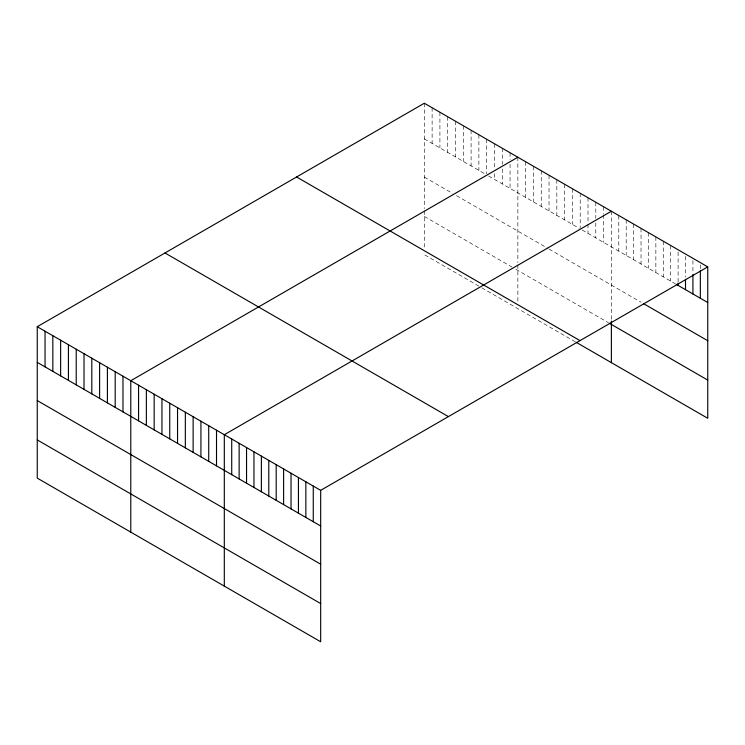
<?xml version="1.0" encoding="UTF-8"?>
<svg xmlns="http://www.w3.org/2000/svg" width="745" height="745" viewBox="0 0 745 745"><rect width="100%" height="100%" fill="white"/><g stroke="black" fill="none" stroke-linecap="round" stroke-linejoin="round"><path stroke-width="0.56" stroke-dasharray="3.73 2.79" d="M424.324 138.896L485.703 174.33M488.627 176.016L579.238 228.324M582.162 230.019L675.324 283.798M424.324 177.087L452.578 193.402M456.48 195.656L548.059 248.523M549.037 249.091L641.035 302.209M424.324 216.45L512.011 267.073M515.913 269.317L608.46 322.762M478.886 286.145L424.324 254.65L424.324 252.462M481.81 287.831L575.336 341.834M700.337 264.894L700.337 269.494M692.925 260.62L692.925 273.266M685.512 256.336L685.512 277.038M678.099 252.061L678.099 281.955M670.686 245.478L670.686 281.126M663.274 241.194L663.274 276.842M655.861 236.919L655.861 272.568M648.448 232.636L648.448 268.284M641.035 228.361L641.035 264.009M633.622 224.077L633.622 259.726M626.21 219.803L626.21 255.451M618.797 215.519L618.797 251.167M611.384 211.245L611.384 319.95M603.59 206.738L603.59 213.638M603.59 214.793L603.59 242.386M595.795 202.24L595.795 218.341M595.795 222.941L595.795 237.888M588.001 197.742L588.001 223.044M588.001 224.189L588.001 233.39M580.206 193.244L580.206 227.737M572.411 188.746L572.411 224.394M564.617 184.239L564.617 219.887M556.832 179.741L556.832 215.389M549.037 175.243L549.037 210.891M541.243 170.745L541.243 206.393M533.448 166.237L533.448 201.886M525.653 161.74L525.653 197.388M517.859 157.242L517.859 262.575M517.859 264.829L517.859 303.187M510.064 152.744L510.064 159.644M510.064 164.245L510.064 188.392M502.27 148.246L502.27 164.338M502.27 168.938L502.27 183.894M494.475 143.738L494.475 169.041M494.475 173.641L494.475 179.387M486.681 139.241L486.681 173.743M478.886 134.743L478.886 170.391M471.091 130.245L471.091 165.893M463.297 125.747L463.297 161.395M455.502 121.239L455.502 156.888M447.708 116.742L447.708 152.39M439.913 112.244L439.913 147.892M432.119 107.746L432.119 143.394M424.324 103.238L424.324 208.572M424.324 210.826L424.324 247.005"/><path stroke-width="1.12" d="M707.75 266.878L320.676 490.35L320.676 641.762L37.25 478.122L37.25 326.72L424.324 103.238L707.75 266.878L707.75 418.28L576.313 342.393M517.859 157.242L130.775 380.723L130.775 532.126M611.384 211.245L224.31 434.717L224.31 586.119M676.246 284.339L707.75 302.526M643.82 303.811L707.75 340.726M609.438 323.321L707.75 380.08M296.594 176.993L580.01 340.623M164.99 252.974L448.406 416.604M37.25 326.72L320.676 490.35M37.25 362.368L320.676 525.998M37.25 400.568L320.676 564.198M37.25 439.923L320.676 603.562M700.337 270.649L700.337 298.242M692.925 274.411L692.925 293.968M685.512 279.338L685.512 289.684M678.099 283.109L678.099 285.41M611.384 321.076L611.384 362.647M313.263 486.075L313.263 521.724M305.85 481.792L305.85 517.44M298.438 477.517L298.438 513.165M291.025 473.233L291.025 508.882M283.612 468.959L283.612 504.607M276.199 464.675L276.199 500.323M268.787 460.391L268.787 496.04M261.374 456.117L261.374 491.765M253.961 451.833L253.961 487.481M246.548 447.559L246.548 483.207M239.136 443.275L239.136 478.923M231.723 439.001L231.723 474.649M216.516 430.219L216.516 465.867M208.721 425.721L208.721 461.369M200.927 421.214L200.927 456.862M193.132 416.716L193.132 452.364M185.337 412.218L185.337 447.866M177.543 407.72L177.543 443.368M169.748 403.222L169.748 438.87M161.954 398.715L161.954 434.363M154.159 394.217L154.159 429.865M146.365 389.719L146.365 425.367M138.57 385.221L138.57 420.869M122.981 376.216L122.981 411.864M115.196 371.718L115.196 407.366M107.401 367.22L107.401 402.868M99.606 362.722L99.606 398.37M91.812 358.215L91.812 393.863M84.017 353.717L84.017 389.365M76.223 349.219L76.223 384.867M68.428 344.721L68.428 380.369M60.634 340.223L60.634 375.871M52.839 335.716L52.839 371.364M45.045 331.218L45.045 366.866"/></g></svg>
